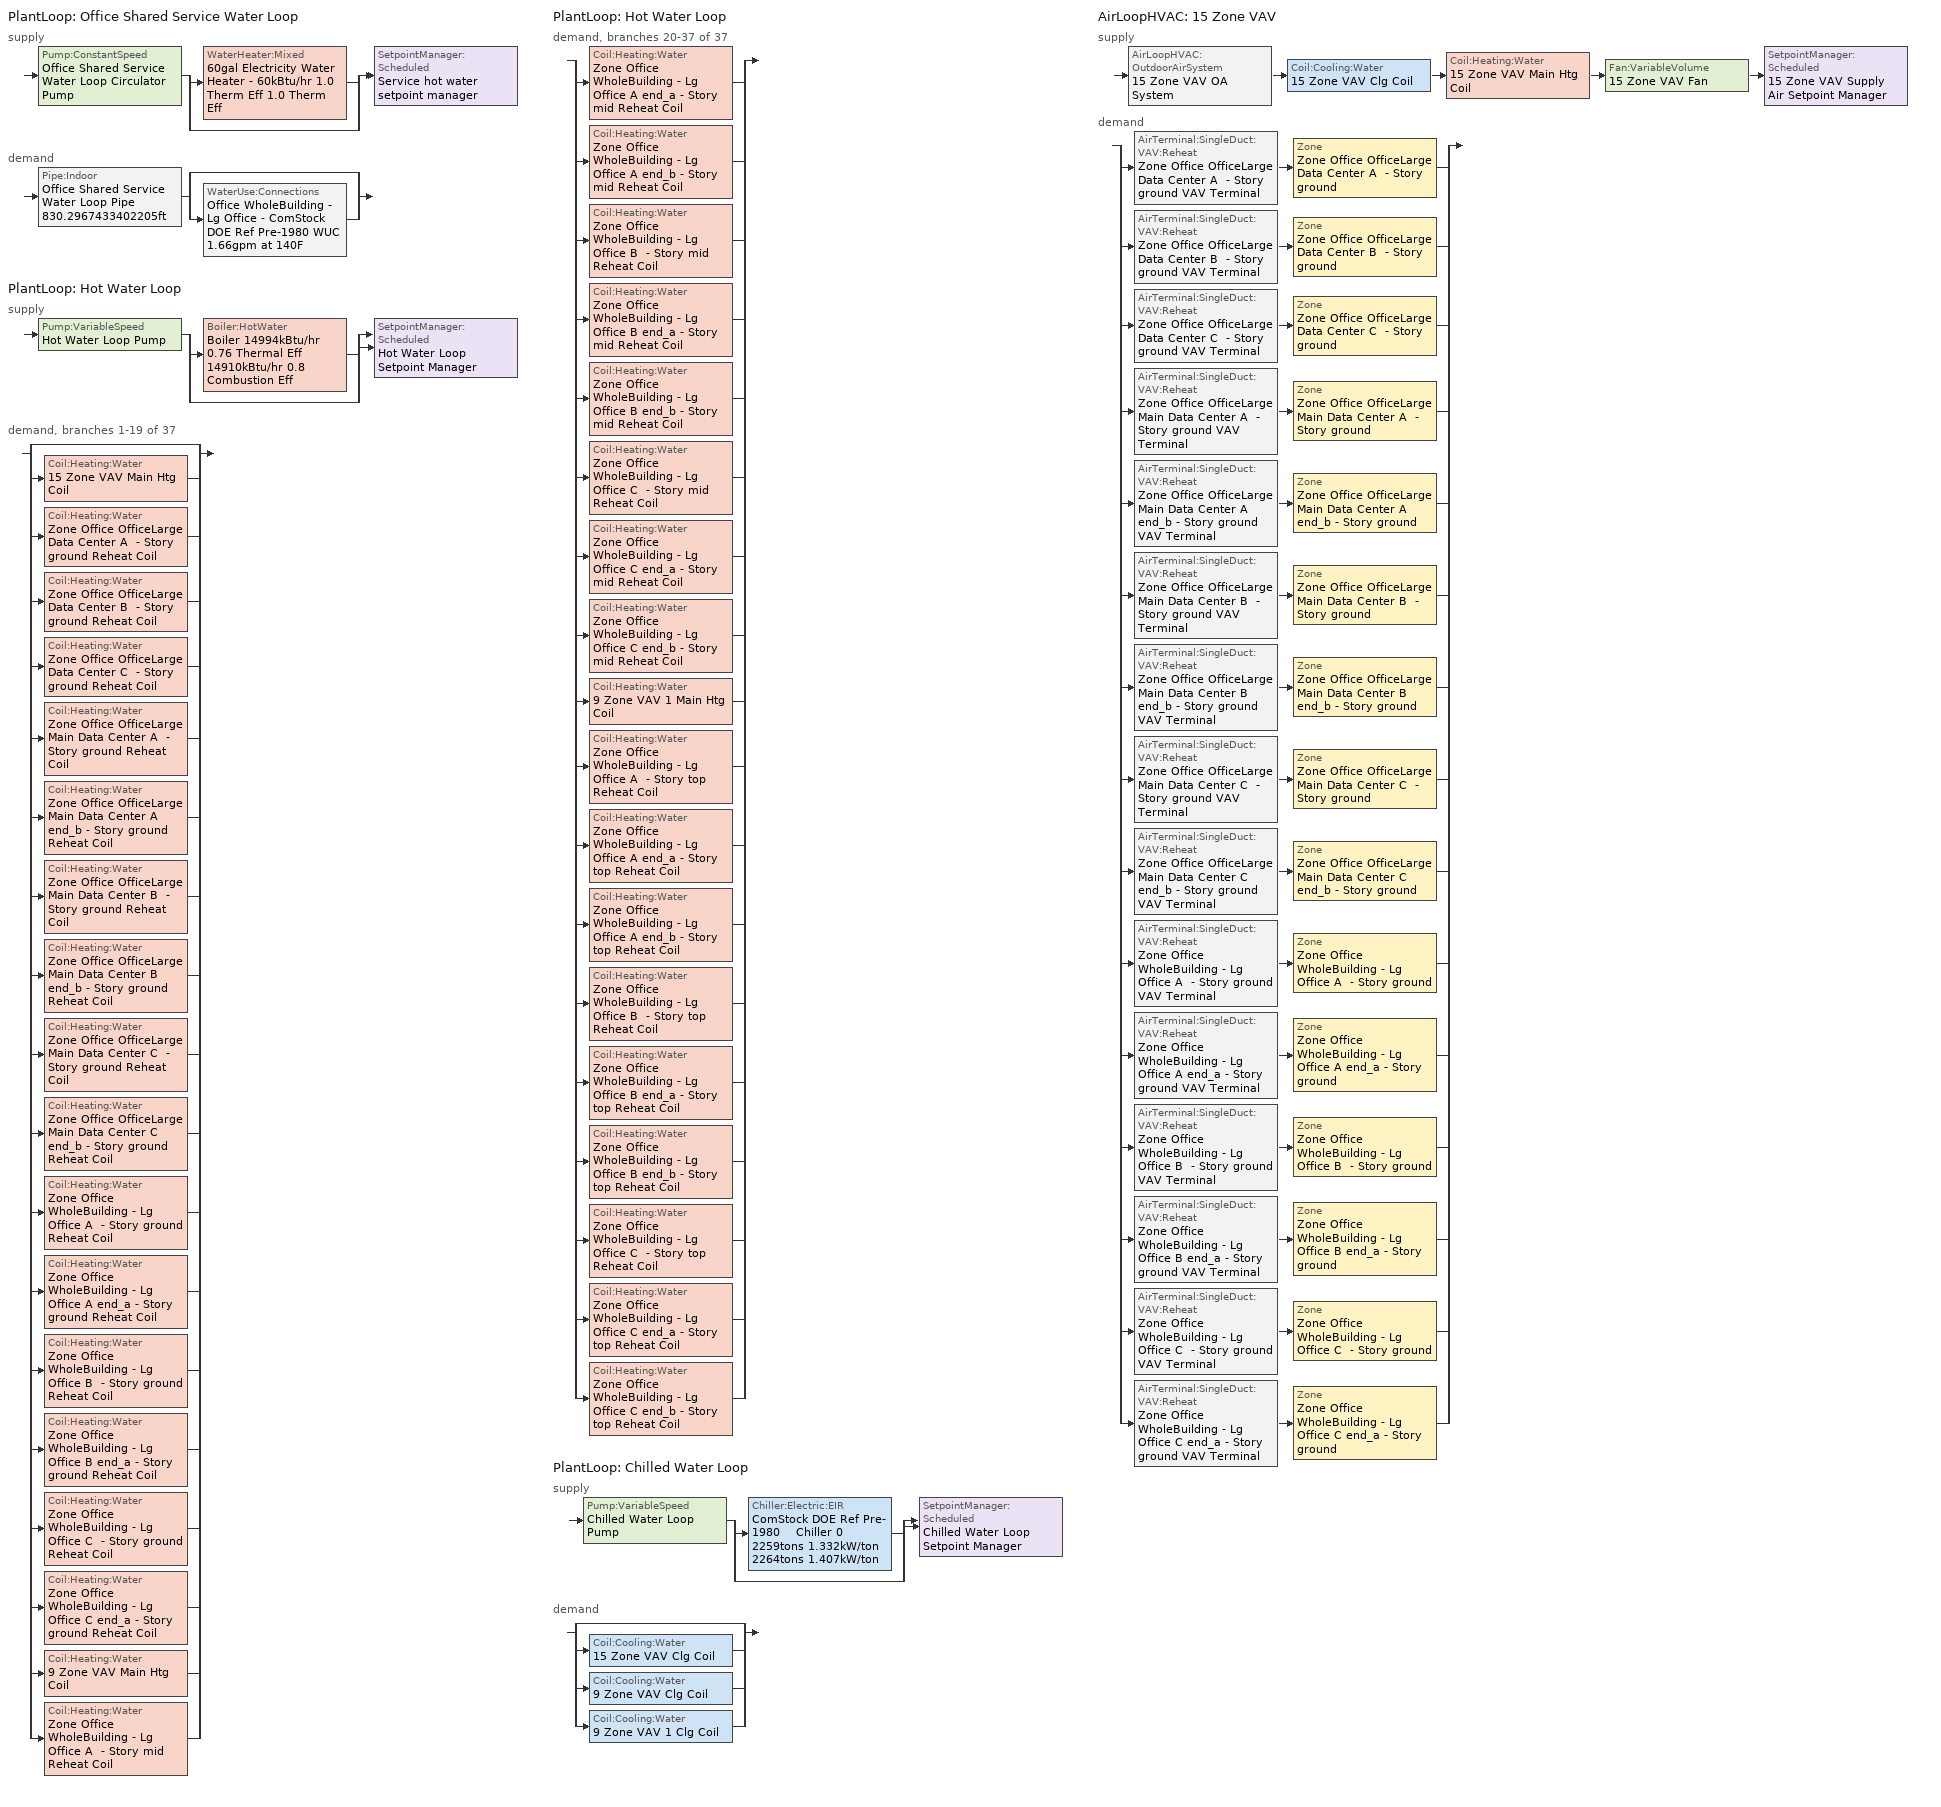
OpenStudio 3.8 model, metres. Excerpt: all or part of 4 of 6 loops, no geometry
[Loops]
PlantLoop 'Office Shared Service Water Loop'
 supply: Pump:ConstantSpeed 'Office Shared Service Water Loop Circulator Pump' > split
  | WaterHeater:Mixed '60gal Electricity Water Heater - 60kBtu/hr 1.0 Therm Eff 1.0 Therm Eff'
  | bypass
  join > SetpointManager:Scheduled 'Service hot water setpoint manager'
 demand: Pipe:Indoor 'Office Shared Service Water Loop Pipe 830.2967433402205ft' > split
  | bypass
  | WaterUse:Connections 'Office WholeBuilding - Lg Office - ComStock DOE Ref Pre-1980 WUC 1.66gpm at 140F'
PlantLoop 'Hot Water Loop'
 supply: Pump:VariableSpeed 'Hot Water Loop Pump' > split
  | Boiler:HotWater 'Boiler 14994kBtu/hr 0.76 Thermal Eff 14910kBtu/hr 0.8 Combustion Eff'
  | bypass
  join > SetpointManager:Scheduled 'Hot Water Loop Setpoint Manager'
 demand, branches 1-19 of 37: split
  | bypass
  | Coil:Heating:Water '15 Zone VAV Main Htg Coil'
  | Coil:Heating:Water 'Zone Office OfficeLarge Data Center A  - Story ground Reheat Coil'
  | Coil:Heating:Water 'Zone Office OfficeLarge Data Center B  - Story ground Reheat Coil'
  | Coil:Heating:Water 'Zone Office OfficeLarge Data Center C  - Story ground Reheat Coil'
  | Coil:Heating:Water 'Zone Office OfficeLarge Main Data Center A  - Story ground Reheat Coil'
  | Coil:Heating:Water 'Zone Office OfficeLarge Main Data Center A end_b - Story ground Reheat Coil'
  | Coil:Heating:Water 'Zone Office OfficeLarge Main Data Center B  - Story ground Reheat Coil'
  | Coil:Heating:Water 'Zone Office OfficeLarge Main Data Center B end_b - Story ground Reheat Coil'
  | Coil:Heating:Water 'Zone Office OfficeLarge Main Data Center C  - Story ground Reheat Coil'
  | Coil:Heating:Water 'Zone Office OfficeLarge Main Data Center C end_b - Story ground Reheat Coil'
  | Coil:Heating:Water 'Zone Office WholeBuilding - Lg Office A  - Story ground Reheat Coil'
  | Coil:Heating:Water 'Zone Office WholeBuilding - Lg Office A end_a - Story ground Reheat Coil'
  | Coil:Heating:Water 'Zone Office WholeBuilding - Lg Office B  - Story ground Reheat Coil'
  | Coil:Heating:Water 'Zone Office WholeBuilding - Lg Office B end_a - Story ground Reheat Coil'
  | Coil:Heating:Water 'Zone Office WholeBuilding - Lg Office C  - Story ground Reheat Coil'
  | Coil:Heating:Water 'Zone Office WholeBuilding - Lg Office C end_a - Story ground Reheat Coil'
  | Coil:Heating:Water '9 Zone VAV Main Htg Coil'
  | Coil:Heating:Water 'Zone Office WholeBuilding - Lg Office A  - Story mid Reheat Coil'
PlantLoop 'Hot Water Loop'
 demand, branches 20-37 of 37: split
  | Coil:Heating:Water 'Zone Office WholeBuilding - Lg Office A end_a - Story mid Reheat Coil'
  | Coil:Heating:Water 'Zone Office WholeBuilding - Lg Office A end_b - Story mid Reheat Coil'
  | Coil:Heating:Water 'Zone Office WholeBuilding - Lg Office B  - Story mid Reheat Coil'
  | Coil:Heating:Water 'Zone Office WholeBuilding - Lg Office B end_a - Story mid Reheat Coil'
  | Coil:Heating:Water 'Zone Office WholeBuilding - Lg Office B end_b - Story mid Reheat Coil'
  | Coil:Heating:Water 'Zone Office WholeBuilding - Lg Office C  - Story mid Reheat Coil'
  | Coil:Heating:Water 'Zone Office WholeBuilding - Lg Office C end_a - Story mid Reheat Coil'
  | Coil:Heating:Water 'Zone Office WholeBuilding - Lg Office C end_b - Story mid Reheat Coil'
  | Coil:Heating:Water '9 Zone VAV 1 Main Htg Coil'
  | Coil:Heating:Water 'Zone Office WholeBuilding - Lg Office A  - Story top Reheat Coil'
  | Coil:Heating:Water 'Zone Office WholeBuilding - Lg Office A end_a - Story top Reheat Coil'
  | Coil:Heating:Water 'Zone Office WholeBuilding - Lg Office A end_b - Story top Reheat Coil'
  | Coil:Heating:Water 'Zone Office WholeBuilding - Lg Office B  - Story top Reheat Coil'
  | Coil:Heating:Water 'Zone Office WholeBuilding - Lg Office B end_a - Story top Reheat Coil'
  | Coil:Heating:Water 'Zone Office WholeBuilding - Lg Office B end_b - Story top Reheat Coil'
  | Coil:Heating:Water 'Zone Office WholeBuilding - Lg Office C  - Story top Reheat Coil'
  | Coil:Heating:Water 'Zone Office WholeBuilding - Lg Office C end_a - Story top Reheat Coil'
  | Coil:Heating:Water 'Zone Office WholeBuilding - Lg Office C end_b - Story top Reheat Coil'
PlantLoop 'Chilled Water Loop'
 supply: Pump:VariableSpeed 'Chilled Water Loop Pump' > split
  | Chiller:Electric:EIR 'ComStock DOE Ref Pre-1980    Chiller 0 2259tons 1.332kW/ton 2264tons 1.407kW/ton'
  | bypass
  join > SetpointManager:Scheduled 'Chilled Water Loop Setpoint Manager'
 demand: split
  | bypass
  | Coil:Cooling:Water '15 Zone VAV Clg Coil'
  | Coil:Cooling:Water '9 Zone VAV Clg Coil'
  | Coil:Cooling:Water '9 Zone VAV 1 Clg Coil'
AirLoopHVAC '15 Zone VAV'
 supply: AirLoopHVAC:OutdoorAirSystem '15 Zone VAV OA System' > Coil:Cooling:Water '15 Zone VAV Clg Coil' > Coil:Heating:Water '15 Zone VAV Main Htg Coil' > Fan:VariableVolume '15 Zone VAV Fan' > SetpointManager:Scheduled '15 Zone VAV Supply Air Setpoint Manager'
 demand: split
  | AirTerminal:SingleDuct:VAV:Reheat 'Zone Office OfficeLarge Data Center A  - Story ground VAV Terminal' > Zone 'Zone Office OfficeLarge Data Center A  - Story ground'
  | AirTerminal:SingleDuct:VAV:Reheat 'Zone Office OfficeLarge Data Center B  - Story ground VAV Terminal' > Zone 'Zone Office OfficeLarge Data Center B  - Story ground'
  | AirTerminal:SingleDuct:VAV:Reheat 'Zone Office OfficeLarge Data Center C  - Story ground VAV Terminal' > Zone 'Zone Office OfficeLarge Data Center C  - Story ground'
  | AirTerminal:SingleDuct:VAV:Reheat 'Zone Office OfficeLarge Main Data Center A  - Story ground VAV Terminal' > Zone 'Zone Office OfficeLarge Main Data Center A  - Story ground'
  | AirTerminal:SingleDuct:VAV:Reheat 'Zone Office OfficeLarge Main Data Center A end_b - Story ground VAV Terminal' > Zone 'Zone Office OfficeLarge Main Data Center A end_b - Story ground'
  | AirTerminal:SingleDuct:VAV:Reheat 'Zone Office OfficeLarge Main Data Center B  - Story ground VAV Terminal' > Zone 'Zone Office OfficeLarge Main Data Center B  - Story ground'
  | AirTerminal:SingleDuct:VAV:Reheat 'Zone Office OfficeLarge Main Data Center B end_b - Story ground VAV Terminal' > Zone 'Zone Office OfficeLarge Main Data Center B end_b - Story ground'
  | AirTerminal:SingleDuct:VAV:Reheat 'Zone Office OfficeLarge Main Data Center C  - Story ground VAV Terminal' > Zone 'Zone Office OfficeLarge Main Data Center C  - Story ground'
  | AirTerminal:SingleDuct:VAV:Reheat 'Zone Office OfficeLarge Main Data Center C end_b - Story ground VAV Terminal' > Zone 'Zone Office OfficeLarge Main Data Center C end_b - Story ground'
  | AirTerminal:SingleDuct:VAV:Reheat 'Zone Office WholeBuilding - Lg Office A  - Story ground VAV Terminal' > Zone 'Zone Office WholeBuilding - Lg Office A  - Story ground'
  | AirTerminal:SingleDuct:VAV:Reheat 'Zone Office WholeBuilding - Lg Office A end_a - Story ground VAV Terminal' > Zone 'Zone Office WholeBuilding - Lg Office A end_a - Story ground'
  | AirTerminal:SingleDuct:VAV:Reheat 'Zone Office WholeBuilding - Lg Office B  - Story ground VAV Terminal' > Zone 'Zone Office WholeBuilding - Lg Office B  - Story ground'
  | AirTerminal:SingleDuct:VAV:Reheat 'Zone Office WholeBuilding - Lg Office B end_a - Story ground VAV Terminal' > Zone 'Zone Office WholeBuilding - Lg Office B end_a - Story ground'
  | AirTerminal:SingleDuct:VAV:Reheat 'Zone Office WholeBuilding - Lg Office C  - Story ground VAV Terminal' > Zone 'Zone Office WholeBuilding - Lg Office C  - Story ground'
  | AirTerminal:SingleDuct:VAV:Reheat 'Zone Office WholeBuilding - Lg Office C end_a - Story ground VAV Terminal' > Zone 'Zone Office WholeBuilding - Lg Office C end_a - Story ground'
[Construction]
Copper pipe 0.75in type L with 0.5in fiberglass batt: Fiberglass batt 0.5in, Copper pipe 0.75in type L
[Material] Roughness=Smooth; Thermal Absorptance=0.9; Solar Absorptance=0.7; Visible Absorptance=0.7
Name | Thickness {m} | Conductivity {W/m-K} | Density {kg/m3} | Specific Heat {J/kg-K}
Copper pipe 0.75in type L | 0.001143 | 386 | 8906.27 | 385.1856
Fiberglass batt 0.5in | 0.0127 | 0.0663448 | 11.2129 | 837.36
[Sizing:Zone] Zone Cooling Design Supply Air Temperature Input Method=SupplyAirTemperature; Zone Cooling Design Supply Air Temperature {C}=12.7778; Zone Cooling Design Supply Air Temperature Difference {deltaC}=11.11; Zone Heating Design Supply Air Temperature Input Method=SupplyAirTemperature; Zone Heating Design Supply Air Temperature {C}=40; Zone Heating Design Supply Air Temperature Difference {deltaC}=11.11; Zone Cooling Design Supply Air Humidity Ratio {kg-H2O/kg-air}=0.0085; Zone Heating Design Supply Air Humidity Ratio {kg-H2O/kg-air}=0.008; Cooling Design Air Flow Method=DesignDayWithLimit; Heating Design Air Flow Method=DesignDay; Account for Dedicated Outdoor Air System=No; Dedicated Outdoor Air System Control Strategy=NeutralSupplyAir; Dedicated Outdoor Air Low Setpoint Temperature for Design {C}=autosize; Dedicated Outdoor Air High Setpoint Temperature for Design {C}=autosize; Zone Load Sizing Method=Sensible Load Only No Latent Load; Zone Latent Cooling Design Supply Air Humidity Ratio Input Method=HumidityRatioDifference; Zone Cooling Design Supply Air Humidity Ratio Difference {kgWater/kgDryAir}=0.005; Zone Latent Heating Design Supply Air Humidity Ratio Input Method=HumidityRatioDifference; Zone Humidification Design Supply Air Humidity Ratio Difference {kgWater/kgDryAir}=0.005
Zone Office WholeBuilding - Lg Office A end_a - Story ground; Zone Office WholeBuilding - Lg Office B end_a - Story ground; Zone Office WholeBuilding - Lg Office C end_a - Story ground; Zone Office WholeBuilding - Lg Office A  - Story ground; Zone Office WholeBuilding - Lg Office B  - Story ground; Zone Office WholeBuilding - Lg Office C  - Story ground; Zone Office OfficeLarge Data Center A  - Story ground; Zone Office OfficeLarge Data Center B  - Story ground; Zone Office OfficeLarge Data Center C  - Story ground; Zone Office OfficeLarge Main Data Center A  - Story ground; Zone Office OfficeLarge Main Data Center B  - Story ground; Zone Office OfficeLarge Main Data Center C  - Story ground; Zone Office OfficeLarge Main Data Center A end_b - Story ground; Zone Office OfficeLarge Main Data Center B end_b - Story ground; Zone Office OfficeLarge Main Data Center C end_b - Story ground
[Zone equipment]
Zone Office WholeBuilding - Lg Office A end_a - Story ground: Zone Office WholeBuilding - Lg Office A end_a - Story ground VAV Terminal
Zone Office WholeBuilding - Lg Office B end_a - Story ground: Zone Office WholeBuilding - Lg Office B end_a - Story ground VAV Terminal
Zone Office WholeBuilding - Lg Office C end_a - Story ground: Zone Office WholeBuilding - Lg Office C end_a - Story ground VAV Terminal
Zone Office WholeBuilding - Lg Office A  - Story ground: Zone Office WholeBuilding - Lg Office A  - Story ground VAV Terminal
Zone Office WholeBuilding - Lg Office B  - Story ground: Zone Office WholeBuilding - Lg Office B  - Story ground VAV Terminal
Zone Office WholeBuilding - Lg Office C  - Story ground: Zone Office WholeBuilding - Lg Office C  - Story ground VAV Terminal
Zone Office OfficeLarge Data Center A  - Story ground: Zone Office OfficeLarge Data Center A  - Story ground VAV Terminal
Zone Office OfficeLarge Data Center B  - Story ground: Zone Office OfficeLarge Data Center B  - Story ground VAV Terminal
Zone Office OfficeLarge Data Center C  - Story ground: Zone Office OfficeLarge Data Center C  - Story ground VAV Terminal
Zone Office OfficeLarge Main Data Center A  - Story ground: Zone Office OfficeLarge Main Data Center A  - Story ground VAV Terminal
Zone Office OfficeLarge Main Data Center B  - Story ground: Zone Office OfficeLarge Main Data Center B  - Story ground VAV Terminal
Zone Office OfficeLarge Main Data Center C  - Story ground: Zone Office OfficeLarge Main Data Center C  - Story ground VAV Terminal
Zone Office OfficeLarge Main Data Center A end_b - Story ground: Zone Office OfficeLarge Main Data Center A end_b - Story ground VAV Terminal
Zone Office OfficeLarge Main Data Center B end_b - Story ground: Zone Office OfficeLarge Main Data Center B end_b - Story ground VAV Terminal
Zone Office OfficeLarge Main Data Center C end_b - Story ground: Zone Office OfficeLarge Main Data Center C end_b - Story ground VAV Terminal
[WaterUse:Connections]
Office WholeBuilding - Lg Office - ComStock DOE Ref Pre-1980 WUC 1.66gpm at 140F: Drain Water Heat Exchanger Type=None; Drain Water Heat Exchanger Destination=Plant; Water Use Equipment Name 1=Office WholeBuilding - Lg Office - ComStock DOE Ref Pre-1980 Service Water Use 1.66gpm at 140F
[WaterUse:Equipment:Definition]
Office WholeBuilding - Lg Office - ComStock DOE Ref Pre-1980 Service Water Use Def 1.66gpm: Peak Flow Rate {m3/s}=0.000104975; Target Temperature Schedule=Mixed Water At Faucet Temp - 140F; Sensible Fraction Schedule=Fraction Sensible - 0.2; Latent Fraction Schedule=Fraction Latent - 0.05
[WaterUse:Equipment]
Office WholeBuilding - Lg Office - ComStock DOE Ref Pre-1980 Service Water Use 1.66gpm at 140F: Water Use Equipment Definition=Office WholeBuilding - Lg Office - ComStock DOE Ref Pre-1980 Service Water Use Def 1.66gpm; Flow Rate Fraction Schedule=OfficeLarge BLDG_SWH_SCH
[PlantLoop] Glycol Concentration=0; Load Distribution Scheme=Optimal
Name | Maximum Loop Temperature {C} | Minimum Loop Temperature {C} | Maximum Loop Flow Rate {m3/s} | Plant Loop Volume {m3} | Fluid Type
Office Shared Service Water Loop | 60 | 10 | 0.000104975 | 0.012597
Hot Water Loop |  | 10 | 0.0757048 | 9.08457 | Water
Chilled Water Loop | 40 | 1 | 0.279139 | 33.4967
[Sizing:Plant] Sizing Option=NonCoincident; Zone Timesteps in Averaging Window=1; Coincident Sizing Factor Mode=None
Name | Loop Type | Design Loop Exit Temperature {C} | Loop Design Temperature Difference {deltaC}
Office Shared Service Water Loop | Heating | 60 | 5
Hot Water Loop | Heating | 82.2222 | 11.1111
Chilled Water Loop | Cooling | 6.66667 | 5.61111
[SetpointManager:Scheduled] Control Variable=Temperature
Name | Schedule | Setpoint Node or NodeList
Service hot water setpoint manager | Service Water Loop Temp - 140F | Office Shared Service Water Loop Supply Outlet Node
Hot Water Loop Setpoint Manager | Hot Water Loop Temp - 180F | Hot Water Loop Supply Outlet Node
Chilled Water Loop Setpoint Manager | Chilled Water Loop Temp - 44F | Chilled Water Loop Supply Outlet Node
15 Zone VAV Supply Air Setpoint Manager | Supply Air Temp - 55.0F | 15 Zone VAV Supply Outlet Node
[Pump:ConstantSpeed]
Office Shared Service Water Loop Circulator Pump: Rated Flow Rate {m3/s}=0.000104975; Rated Pump Head {Pa}=29890.7; Rated Power Consumption {W}=4.87609; Motor Efficiency=0.825; Fraction of Motor Inefficiencies to Fluid Stream=0; Pump Control Type=Intermittent; Design Power Sizing Method=PowerPerFlowPerPressure; Design Electric Power per Unit Flow Rate {W/(m3/s)}=348701.1; Design Shaft Power per Unit Flow Rate per Unit Head {W-s/m3-Pa}=1.28205
[WaterHeater:Mixed]
60gal Electricity Water Heater - 60kBtu/hr 1.0 Therm Eff 1.0 Therm Eff: Tank Volume {m3}=0.226179; Setpoint Temperature Schedule=Service Water Loop Temp - 140F; Deadband Temperature Difference {deltaC}=2; Maximum Temperature Limit {C}=60; Heater Control Type=Cycle; Heater Maximum Capacity {W}=17511; Heater Fuel Type=Electricity; Heater Thermal Efficiency=1; Off Cycle Parasitic Fuel Consumption Rate {W}=0; Off Cycle Parasitic Fuel Type=Electricity; Off Cycle Parasitic Heat Fraction to Tank=0; On Cycle Parasitic Fuel Consumption Rate {W}=0; On Cycle Parasitic Fuel Type=Electricity; On Cycle Parasitic Heat Fraction to Tank=0; Ambient Temperature Indicator=Schedule; Ambient Temperature Schedule=Water Heater Ambient Temp Schedule 71.6F; Off Cycle Loss Coefficient to Ambient Temperature {W/K}=2.18957; On Cycle Loss Coefficient to Ambient Temperature {W/K}=2.18957; Use Side Effectiveness=1; Source Side Effectiveness=1; Use Side Design Flow Rate {m3/s}=autosize; Source Side Design Flow Rate {m3/s}=autosize; Indirect Water Heating Recovery Time {hr}=1.5; Source Side Flow Control Mode=IndirectHeatPrimarySetpoint
[WaterHeater:Sizing]
60gal Electricity Water Heater - 60kBtu/hr 1.0 Therm Eff 1.0 Therm Eff: Design Mode=PeakDraw; Time Storage Can Meet Peak Draw {hr}=0.538503; Time for Tank Recovery {hr}=0; Nominal Tank Volume for Autosizing Plant Connections {m3}=1
[Pipe:Indoor]
Office Shared Service Water Loop Pipe 830.2967433402205ft: Construction=Copper pipe 0.75in type L with 0.5in fiberglass batt; Environment Type=Schedule; Ambient Temperature Schedule=Office Shared Service Water Loop Piping Air Temp - 70F; Ambient Air Velocity Schedule=Office Shared Service Water Loop Piping Air Velocity - 0.67mph; Pipe Inside Diameter {m}=0.019939; Pipe Length {m}=253.074
[Pump:VariableSpeed] Rated Pump Head {Pa}=179344; Coefficient 1 of the Part Load Performance Curve=0; Coefficient 2 of the Part Load Performance Curve=0.5726; Coefficient 3 of the Part Load Performance Curve=-0.301; Coefficient 4 of the Part Load Performance Curve=0.7347; Pump Control Type=Intermittent; Skin Loss Radiative Fraction=0.5; Design Power Sizing Method=PowerPerFlowPerPressure; Design Electric Power per Unit Flow Rate {W/(m3/s)}=348701.1; Design Shaft Power per Unit Flow Rate per Unit Head {W-s/m3-Pa}=1.28205; Design Minimum Flow Rate Fraction=0
Name | Rated Flow Rate {m3/s} | Rated Power Consumption {W} | Motor Efficiency | Fraction of Motor Inefficiencies to Fluid Stream
Hot Water Loop Pump | 0.0757048 | 18838.4 | 0.924
Chilled Water Loop Pump | 0.279139 | 67917.5 | 0.945 | 0
[Boiler:HotWater]
Boiler 14994kBtu/hr 0.76 Thermal Eff 14910kBtu/hr 0.8 Combustion Eff: Fuel Type=NaturalGas; Nominal Capacity {W}=3.46113e+06; Nominal Thermal Efficiency=0.793; Efficiency Curve Temperature Evaluation Variable=LeavingBoiler; Normalized Boiler Efficiency Curve=Boiler Constant Efficiency Curve; Design Water Flow Rate {m3/s}=0.0757048; Minimum Part Load Ratio=0; Maximum Part Load Ratio=1.2; Optimum Part Load Ratio=1; Water Outlet Upper Temperature Limit {C}=95; Boiler Flow Mode=LeavingSetpointModulated; On Cycle Parasitic Electric Load {W}=0; Off Cycle Parasitic Fuel Load {W}=0; Sizing Factor=1
[Chiller:Electric:EIR]
ComStock DOE Ref Pre-1980    Chiller 0 2259tons 1.332kW/ton 2264tons 1.407kW/ton: Reference Capacity {W}=6.57447e+06; Reference COP {W/W}=2.49964; Reference Leaving Chilled Water Temperature {C}=6.66667; Reference Entering Condenser Fluid Temperature {C}=35; Reference Chilled Water Flow Rate {m3/s}=0.279139; Cooling Capacity Function of Temperature Curve=AirCooled_Chiller_2010_PathA_CAPFT; Electric Input to Cooling Output Ratio Function of Temperature Curve=AirCooled_Chiller_2010_PathA_EIRFT; Electric Input to Cooling Output Ratio Function of Part Load Ratio Curve=AirCooled_Chiller_AllCapacities_2004_2010_EIRFPLR; Minimum Part Load Ratio=0.15; Maximum Part Load Ratio=1; Optimum Part Load Ratio=1; Minimum Unloading Ratio=0.25; Condenser Type=AirCooled; Leaving Chilled Water Lower Temperature Limit {C}=2.22222; Chiller Flow Mode=ConstantFlow; Design Heat Recovery Water Flow Rate {m3/s}=Autosize; Sizing Factor=1; Basin Heater Capacity {W/K}=0; Basin Heater Setpoint Temperature {C}=10; Condenser Heat Recovery Relative Capacity Fraction=1
[AirLoopHVAC]
15 Zone VAV: Availability Schedule=Always On Discrete; Design Supply Air Flow Rate {m3/s}=93.0516; Design Return Air Flow Fraction of Supply Air Flow=1
[Sizing:System]
15 Zone VAV: Type of Load to Size On=Sensible; Design Outdoor Air Flow Rate {m3/s}=93.0516; Central Heating Maximum System Air Flow Ratio=0.3; Preheat Design Temperature {C}=7.22222; Preheat Design Humidity Ratio {kg-H2O/kg-Air}=0.008; Precool Design Temperature {C}=12.7778; Precool Design Humidity Ratio {kg-H2O/kg-Air}=0.008; Central Cooling Design Supply Air Temperature {C}=12.7778; Central Heating Design Supply Air Temperature {C}=12.7778; Sizing Option=Coincident; 100% Outdoor Air in Cooling=No; 100% Outdoor Air in Heating=No; Central Cooling Design Supply Air Humidity Ratio {kg-H2O/kg-Air}=0.0085; Central Heating Design Supply Air Humidity Ratio {kg-H2O/kg-Air}=0.008; Cooling Design Air Flow Method=DesignDay; Heating Design Air Flow Method=DesignDay; System Outdoor Air Method=ZoneSum; Zone Maximum Outdoor Air Fraction=1; Cooling Supply Air Flow Rate Per Floor Area {m3/s-m2}=0.00996765; Cooling Fraction of Autosized Cooling Supply Air Flow Rate=1; Cooling Supply Air Flow Rate Per Unit Cooling Capacity {m3/s-W}=3.94755e-05; Heating Supply Air Flow Rate Per Floor Area {m3/s-m2}=0.00996765; Heating Fraction of Autosized Heating Supply Air Flow Rate=1; Heating Fraction of Autosized Cooling Supply Air Flow Rate=1; Heating Supply Air Flow Rate Per Unit Heating Capacity {m3/s-W}=3.15882e-05; Cooling Design Capacity Method=CoolingDesignCapacity; Cooling Design Capacity {W}=1.41055e+06; Cooling Design Capacity Per Floor Area {W/m2}=234.7; Fraction of Autosized Cooling Design Capacity=1; Heating Design Capacity Method=HeatingDesignCapacity; Heating Design Capacity {W}=166805; Heating Design Capacity Per Floor Area {W/m2}=157; Fraction of Autosized Heating Design Capacity=1; Central Cooling Capacity Control Method=OnOff; Occupant Diversity=1
[Fan:VariableVolume]
15 Zone VAV Fan: Availability Schedule=Always On Discrete; Fan Total Efficiency=0.6175; Pressure Rise {Pa}=1389.92; Maximum Flow Rate {m3/s}=93.0516; Fan Power Minimum Flow Rate Input Method=Fraction; Fan Power Minimum Flow Fraction=0.25; Fan Power Minimum Air Flow Rate {m3/s}=0; Motor Efficiency=0.95; Motor In Airstream Fraction=1; Fan Power Coefficient 1=0.189848; Fan Power Coefficient 2=0.31447; Fan Power Coefficient 3=0.495682; Fan Power Coefficient 4=0; Fan Power Coefficient 5=0
[Coil:Heating:Water] Availability Schedule=Always On Discrete; Rated Inlet Water Temperature {C}=82.2222; Rated Outlet Water Temperature {C}=71.1111
Name | U-Factor Times Area Value {W/K} | Maximum Water Flow Rate {m3/s} | Rated Capacity {W} | Rated Inlet Air Temperature {C} | Rated Outlet Air Temperature {C}
15 Zone VAV Main Htg Coil | 3219.13 | 0.00460463 | 210518 | 7.22222 | 12.7778
Zone Office OfficeLarge Data Center A  - Story ground Reheat Coil | 35.0695 | 4.59348e-05 | 2100.08 | 12.7778 | 40
Zone Office OfficeLarge Data Center B  - Story ground Reheat Coil | 275.311 | 0.000360608 | 16486.6 | 12.7778 | 40
Zone Office OfficeLarge Data Center C  - Story ground Reheat Coil | 39.1972 | 5.13413e-05 | 2347.26 | 12.7778 | 40
Zone Office OfficeLarge Main Data Center A  - Story ground Reheat Coil | 84.8794 | 0.000111177 | 5082.88 | 12.7778 | 40
Zone Office OfficeLarge Main Data Center A end_b - Story ground Reheat Coil | 31.3735 | 4.10937e-05 | 1878.76 | 12.7778 | 40
Zone Office OfficeLarge Main Data Center B  - Story ground Reheat Coil | 843.458 | 0.00110478 | 50509.2 | 12.7778 | 40
Zone Office OfficeLarge Main Data Center B end_b - Story ground Reheat Coil | 340.815 | 0.000446407 | 20409.2 | 12.7778 | 40
Zone Office OfficeLarge Main Data Center C  - Story ground Reheat Coil | 90.4489 | 0.000118472 | 5416.4 | 12.7778 | 40
Zone Office OfficeLarge Main Data Center C end_b - Story ground Reheat Coil | 30.724 | 4.0243e-05 | 1839.86 | 12.7778 | 40
Zone Office WholeBuilding - Lg Office A  - Story ground Reheat Coil | 1713.35 | 0.0018859 | 86221.1 | 12.7778 | 40
Zone Office WholeBuilding - Lg Office A end_a - Story ground Reheat Coil | 102.977 | 0.000108473 | 4959.25 | 12.7778 | 40
Zone Office WholeBuilding - Lg Office B  - Story ground Reheat Coil | 494.233 | 0.000649149 | 29678.3 | 12.7778 | 40
Zone Office WholeBuilding - Lg Office B end_a - Story ground Reheat Coil | 617.335 | 0.000652496 | 29831.4 | 12.7778 | 40
Zone Office WholeBuilding - Lg Office C  - Story ground Reheat Coil | 1766.99 | 0.00200699 | 91757.2 | 12.7778 | 40
Zone Office WholeBuilding - Lg Office C end_a - Story ground Reheat Coil | 103.406 | 0.000109971 | 5027.75 | 12.7778 | 40
9 Zone VAV Main Htg Coil | 7878.75 | 0.011301 | 516670 | 7.22222 | 12.7778
Zone Office WholeBuilding - Lg Office A  - Story mid Reheat Coil | 9137.35 | 0.0102754 | 469780 | 12.7778 | 40
Zone Office WholeBuilding - Lg Office A end_a - Story mid Reheat Coil | 440.956 | 0.000464489 | 21235.9 | 12.7778 | 40
Zone Office WholeBuilding - Lg Office A end_b - Story mid Reheat Coil | 444.782 | 0.000500327 | 22874.3 | 12.7778 | 40
Zone Office WholeBuilding - Lg Office B  - Story mid Reheat Coil | 3843.96 | 0.00485548 | 221987 | 12.7778 | 40
Zone Office WholeBuilding - Lg Office B end_a - Story mid Reheat Coil | 2727.21 | 0.00298219 | 136342 | 12.7778 | 40
Zone Office WholeBuilding - Lg Office B end_b - Story mid Reheat Coil | 2876.32 | 0.00334439 | 152901 | 12.7778 | 40
Zone Office WholeBuilding - Lg Office C  - Story mid Reheat Coil | 9348.26 | 0.0107657 | 492196 | 12.7778 | 40
Zone Office WholeBuilding - Lg Office C end_a - Story mid Reheat Coil | 439.57 | 0.000481897 | 22031.8 | 12.7778 | 40
Zone Office WholeBuilding - Lg Office C end_b - Story mid Reheat Coil | 440.726 | 0.00048699 | 22264.6 | 12.7778 | 40
9 Zone VAV 1 Main Htg Coil | 1511.28 | 0.00214249 | 97952.1 | 7.22222 | 12.7778
Zone Office WholeBuilding - Lg Office A  - Story top Reheat Coil | 2802.99 | 0.00311872 | 142584 | 12.7778 | 40
Zone Office WholeBuilding - Lg Office A end_a - Story top Reheat Coil | 123.537 | 0.000130131 | 5949.42 | 12.7778 | 40
Zone Office WholeBuilding - Lg Office A end_b - Story top Reheat Coil | 124.763 | 0.000139886 | 6395.44 | 12.7778 | 40
Zone Office WholeBuilding - Lg Office B  - Story top Reheat Coil | 6498.76 | 0.00696299 | 318340 | 12.7778 | 40
Zone Office WholeBuilding - Lg Office B end_a - Story top Reheat Coil | 834.699 | 0.000899575 | 41127.5 | 12.7778 | 40
Zone Office WholeBuilding - Lg Office B end_b - Story top Reheat Coil | 874.297 | 0.00100878 | 46120.1 | 12.7778 | 40
Zone Office WholeBuilding - Lg Office C  - Story top Reheat Coil | 2834.65 | 0.00323673 | 147979 | 12.7778 | 40
Zone Office WholeBuilding - Lg Office C end_a - Story top Reheat Coil | 122.696 | 0.000134223 | 6136.5 | 12.7778 | 40
Zone Office WholeBuilding - Lg Office C end_b - Story top Reheat Coil | 123.318 | 0.000135609 | 6199.87 | 12.7778 | 40
[Controller:WaterCoil] Minimum Actuated Flow {m3/s}=0
Name | Water Coil | Action | Controller Convergence Tolerance {deltaC} | Maximum Actuated Flow {m3/s}
15 Zone VAV Main Htg Coil Controller | 15 Zone VAV Main Htg Coil | Normal | 0.0001 | 0.00460463
15 Zone VAV Clg Coil Controller | 15 Zone VAV Clg Coil | Reverse | 6.46321e-06 | 0.073677
Zone Office OfficeLarge Data Center A  - Story ground Reheat Coil Controller | Zone Office OfficeLarge Data Center A  - Story ground Reheat Coil | Normal | 0.0001
Zone Office OfficeLarge Data Center B  - Story ground Reheat Coil Controller | Zone Office OfficeLarge Data Center B  - Story ground Reheat Coil | Normal | 0.0001
Zone Office OfficeLarge Data Center C  - Story ground Reheat Coil Controller | Zone Office OfficeLarge Data Center C  - Story ground Reheat Coil | Normal | 0.0001
Zone Office OfficeLarge Main Data Center A  - Story ground Reheat Coil Controller | Zone Office OfficeLarge Main Data Center A  - Story ground Reheat Coil | Normal | 0.0001
Zone Office OfficeLarge Main Data Center A end_b - Story ground Reheat Coil Controller | Zone Office OfficeLarge Main Data Center A end_b - Story ground Reheat Coil | Normal | 0.0001
Zone Office OfficeLarge Main Data Center B  - Story ground Reheat Coil Controller | Zone Office OfficeLarge Main Data Center B  - Story ground Reheat Coil | Normal | 0.0001
Zone Office OfficeLarge Main Data Center B end_b - Story ground Reheat Coil Controller | Zone Office OfficeLarge Main Data Center B end_b - Story ground Reheat Coil | Normal | 0.0001
Zone Office OfficeLarge Main Data Center C  - Story ground Reheat Coil Controller | Zone Office OfficeLarge Main Data Center C  - Story ground Reheat Coil | Normal | 0.0001
Zone Office OfficeLarge Main Data Center C end_b - Story ground Reheat Coil Controller | Zone Office OfficeLarge Main Data Center C end_b - Story ground Reheat Coil | Normal | 0.0001
Zone Office WholeBuilding - Lg Office A  - Story ground Reheat Coil Controller | Zone Office WholeBuilding - Lg Office A  - Story ground Reheat Coil | Normal | 0.0001
Zone Office WholeBuilding - Lg Office A end_a - Story ground Reheat Coil Controller | Zone Office WholeBuilding - Lg Office A end_a - Story ground Reheat Coil | Normal | 0.0001
Zone Office WholeBuilding - Lg Office B  - Story ground Reheat Coil Controller | Zone Office WholeBuilding - Lg Office B  - Story ground Reheat Coil | Normal | 0.0001
Zone Office WholeBuilding - Lg Office B end_a - Story ground Reheat Coil Controller | Zone Office WholeBuilding - Lg Office B end_a - Story ground Reheat Coil | Normal | 0.0001
Zone Office WholeBuilding - Lg Office C  - Story ground Reheat Coil Controller | Zone Office WholeBuilding - Lg Office C  - Story ground Reheat Coil | Normal | 0.0001
Zone Office WholeBuilding - Lg Office C end_a - Story ground Reheat Coil Controller | Zone Office WholeBuilding - Lg Office C end_a - Story ground Reheat Coil | Normal | 0.0001
9 Zone VAV Main Htg Coil Controller | 9 Zone VAV Main Htg Coil | Normal | 0.0001 | 0.011301
9 Zone VAV Clg Coil Controller | 9 Zone VAV Clg Coil | Reverse | 3.06719e-06 | 0.155253
Zone Office WholeBuilding - Lg Office A  - Story mid Reheat Coil Controller | Zone Office WholeBuilding - Lg Office A  - Story mid Reheat Coil | Normal | 0.0001
Zone Office WholeBuilding - Lg Office A end_a - Story mid Reheat Coil Controller | Zone Office WholeBuilding - Lg Office A end_a - Story mid Reheat Coil | Normal | 0.0001
Zone Office WholeBuilding - Lg Office A end_b - Story mid Reheat Coil Controller | Zone Office WholeBuilding - Lg Office A end_b - Story mid Reheat Coil | Normal | 0.0001
Zone Office WholeBuilding - Lg Office B  - Story mid Reheat Coil Controller | Zone Office WholeBuilding - Lg Office B  - Story mid Reheat Coil | Normal | 0.0001
Zone Office WholeBuilding - Lg Office B end_a - Story mid Reheat Coil Controller | Zone Office WholeBuilding - Lg Office B end_a - Story mid Reheat Coil | Normal | 0.0001
Zone Office WholeBuilding - Lg Office B end_b - Story mid Reheat Coil Controller | Zone Office WholeBuilding - Lg Office B end_b - Story mid Reheat Coil | Normal | 0.0001
Zone Office WholeBuilding - Lg Office C  - Story mid Reheat Coil Controller | Zone Office WholeBuilding - Lg Office C  - Story mid Reheat Coil | Normal | 0.0001
Zone Office WholeBuilding - Lg Office C end_a - Story mid Reheat Coil Controller | Zone Office WholeBuilding - Lg Office C end_a - Story mid Reheat Coil | Normal | 0.0001
Zone Office WholeBuilding - Lg Office C end_b - Story mid Reheat Coil Controller | Zone Office WholeBuilding - Lg Office C end_b - Story mid Reheat Coil | Normal | 0.0001
9 Zone VAV 1 Main Htg Coil Controller | 9 Zone VAV 1 Main Htg Coil | Normal | 0.0001 | 0.00214249
9 Zone VAV 1 Clg Coil Controller | 9 Zone VAV 1 Clg Coil | Reverse | 9.4841e-06 | 0.0502094
Zone Office WholeBuilding - Lg Office A  - Story top Reheat Coil Controller | Zone Office WholeBuilding - Lg Office A  - Story top Reheat Coil | Normal | 0.0001
Zone Office WholeBuilding - Lg Office A end_a - Story top Reheat Coil Controller | Zone Office WholeBuilding - Lg Office A end_a - Story top Reheat Coil | Normal | 0.0001
Zone Office WholeBuilding - Lg Office A end_b - Story top Reheat Coil Controller | Zone Office WholeBuilding - Lg Office A end_b - Story top Reheat Coil | Normal | 0.0001
Zone Office WholeBuilding - Lg Office B  - Story top Reheat Coil Controller | Zone Office WholeBuilding - Lg Office B  - Story top Reheat Coil | Normal | 0.0001
Zone Office WholeBuilding - Lg Office B end_a - Story top Reheat Coil Controller | Zone Office WholeBuilding - Lg Office B end_a - Story top Reheat Coil | Normal | 0.0001
Zone Office WholeBuilding - Lg Office B end_b - Story top Reheat Coil Controller | Zone Office WholeBuilding - Lg Office B end_b - Story top Reheat Coil | Normal | 0.0001
Zone Office WholeBuilding - Lg Office C  - Story top Reheat Coil Controller | Zone Office WholeBuilding - Lg Office C  - Story top Reheat Coil | Normal | 0.0001
Zone Office WholeBuilding - Lg Office C end_a - Story top Reheat Coil Controller | Zone Office WholeBuilding - Lg Office C end_a - Story top Reheat Coil | Normal | 0.0001
Zone Office WholeBuilding - Lg Office C end_b - Story top Reheat Coil Controller | Zone Office WholeBuilding - Lg Office C end_b - Story top Reheat Coil | Normal | 0.0001
[Coil:Cooling:Water] Availability Schedule=Always On Discrete; Design Inlet Water Temperature {C}=6.66667; Design Outlet Air Humidity Ratio {kg-H2O/kg-air}=0.0085; Heat Exchanger Configuration=CrossFlow
Name | Design Water Flow Rate {m3/s} | Design Air Flow Rate {m3/s} | Design Inlet Air Temperature {C} | Design Outlet Air Temperature {C} | Design Inlet Air Humidity Ratio {kg-H2O/kg-air}
15 Zone VAV Clg Coil | 0.073677 | 93.0516 | 25.9494 | 10.8556 | 0.0088368
9 Zone VAV Clg Coil | 0.155253 | 204.108 | 24.3743 | 10.857 | 0.00921783
9 Zone VAV 1 Clg Coil | 0.0502094 | 69.1042 | 24.0142 | 10.8565 | 0.00908731
[Controller:OutdoorAir]
15 Zone VAV OA Controller: Minimum Outdoor Air Flow Rate {m3/s}=5.29966; Maximum Outdoor Air Flow Rate {m3/s}=93.0516; Economizer Control Type=NoEconomizer; Economizer Control Action Type=ModulateFlow; Economizer Maximum Limit Dry-Bulb Temperature {C}=12.7778; Economizer Maximum Limit Enthalpy {J/kg}=64000; Lockout Type=LockoutWithHeating; Minimum Limit Type=FixedMinimum; Minimum Outdoor Air Schedule=15 Zone VAV_night_ventcycle_schedule; Controller Mechanical Ventilation=15 Zone VAV Vent Controller; High Humidity Control=No; Heat Recovery Bypass Control Type=BypassWhenWithinEconomizerLimits; Economizer Operation Staging=InterlockedWithMechanicalCooling
[Controller:MechanicalVentilation]
15 Zone VAV Vent Controller: Availability Schedule=Always On Discrete; System Outdoor Air Method=ZoneSum
[AirLoopHVAC:OutdoorAirSystem]
15 Zone VAV OA System: Controller=15 Zone VAV OA Controller
[AirTerminal:SingleDuct:VAV:Reheat] Availability Schedule=Always On Discrete; Zone Minimum Air Flow Input Method=Constant; Constant Minimum Air Flow Fraction=0.3; Minimum Hot Water or Steam Flow Rate {m3/s}=0; Convergence Tolerance=0.001; Damper Heating Action=Normal; Maximum Flow per Zone Floor Area During Reheat {m3/s-m2}=AutoSize; Maximum Flow Fraction During Reheat=AutoSize; Maximum Reheat Air Temperature {C}=40; Control For Outdoor Air=No
Name | Maximum Air Flow Rate {m3/s} | Fixed Minimum Air Flow Rate {m3/s} | Reheat Coil | Maximum Hot Water or Steam Flow Rate {m3/s}
Zone Office OfficeLarge Data Center A  - Story ground VAV Terminal | 1.14646 | 0.343937 | Zone Office OfficeLarge Data Center A  - Story ground Reheat Coil | 4.59348e-05
Zone Office OfficeLarge Data Center B  - Story ground VAV Terminal | 9.00019 | 2.70006 | Zone Office OfficeLarge Data Center B  - Story ground Reheat Coil | 0.000360608
Zone Office OfficeLarge Data Center C  - Story ground VAV Terminal | 1.28139 | 0.384418 | Zone Office OfficeLarge Data Center C  - Story ground Reheat Coil | 5.13413e-05
Zone Office OfficeLarge Main Data Center A  - Story ground VAV Terminal | 2.7748 | 0.832439 | Zone Office OfficeLarge Main Data Center A  - Story ground Reheat Coil | 0.000111177
Zone Office OfficeLarge Main Data Center A end_b - Story ground VAV Terminal | 1.02563 | 0.30769 | Zone Office OfficeLarge Main Data Center A end_b - Story ground Reheat Coil | 4.10937e-05
Zone Office OfficeLarge Main Data Center B  - Story ground VAV Terminal | 27.5735 | 8.27205 | Zone Office OfficeLarge Main Data Center B  - Story ground Reheat Coil | 0.00110478
Zone Office OfficeLarge Main Data Center B end_b - Story ground VAV Terminal | 11.1416 | 3.34247 | Zone Office OfficeLarge Main Data Center B end_b - Story ground Reheat Coil | 0.000446407
Zone Office OfficeLarge Main Data Center C  - Story ground VAV Terminal | 2.95687 | 0.88706 | Zone Office OfficeLarge Main Data Center C  - Story ground Reheat Coil | 0.000118472
Zone Office OfficeLarge Main Data Center C end_b - Story ground VAV Terminal | 1.0044 | 0.30132 | Zone Office OfficeLarge Main Data Center C end_b - Story ground Reheat Coil | 4.0243e-05
Zone Office WholeBuilding - Lg Office A  - Story ground VAV Terminal | 10.6982 | 3.20945 | Zone Office WholeBuilding - Lg Office A  - Story ground Reheat Coil | 0.0018859
Zone Office WholeBuilding - Lg Office A end_a - Story ground VAV Terminal | 0.422633 | 0.12679 | Zone Office WholeBuilding - Lg Office A end_a - Story ground Reheat Coil | 0.000108473
Zone Office WholeBuilding - Lg Office B  - Story ground VAV Terminal | 16.9218 | 5.07653 | Zone Office WholeBuilding - Lg Office B  - Story ground Reheat Coil | 0.000649149
Zone Office WholeBuilding - Lg Office B end_a - Story ground VAV Terminal | 3.16044 | 0.948131 | Zone Office WholeBuilding - Lg Office B end_a - Story ground Reheat Coil | 0.000652496
Zone Office WholeBuilding - Lg Office C  - Story ground VAV Terminal | 13.3306 | 3.99919 | Zone Office WholeBuilding - Lg Office C  - Story ground Reheat Coil | 0.00200699
Zone Office WholeBuilding - Lg Office C end_a - Story ground VAV Terminal | 0.544211 | 0.163263 | Zone Office WholeBuilding - Lg Office C end_a - Story ground Reheat Coil | 0.000109971
[Schedule:Ruleset]
OfficeLarge BLDG_SWH_SCH: Default Day Schedule=OfficeLarge BLDG_SWH_SCH Default; Summer Design Day Schedule=OfficeLarge BLDG_SWH_SCH Summer Design Day; Winter Design Day Schedule=OfficeLarge BLDG_SWH_SCH Winter Design Day
Fraction Sensible - 0.2: Default Day Schedule=Fraction Sensible - 0.2 Default
Fraction Latent - 0.05: Default Day Schedule=Fraction Latent - 0.05 Default
Mixed Water At Faucet Temp - 140F: Default Day Schedule=Mixed Water At Faucet Temp - 140F Default
Service Water Loop Temp - 140F: Default Day Schedule=Service Water Loop Temp - 140F Default
Water Heater Ambient Temp Schedule 71.6F: Default Day Schedule=Water Heater Ambient Temp Schedule 71.6F Default
Office Shared Service Water Loop Piping Air Temp - 70F: Default Day Schedule=Office Shared Service Water Loop Piping Air Temp - 70F Default
Office Shared Service Water Loop Piping Air Velocity - 0.67mph: Default Day Schedule=Office Shared Service Water Loop Piping Air Velocity - 0.67mph Default
Hot Water Loop Temp - 180F: Default Day Schedule=Hot Water Loop Temp - 180F Default
Chilled Water Loop Temp - 44F: Default Day Schedule=Chilled Water Loop Temp - 44F Default
Supply Air Temp - 55.0F: Default Day Schedule=Supply Air Temp - 55.0F Default
[Schedule:Day]
OfficeLarge BLDG_SWH_SCH Default: No, 0, 15, 0.01875, 0, 30, 0.0125, 0, 45, 0.00625, 1, 0, 0, 5, 30, 0, 5, 45, 0.0175, 6, 0, 0.035, 6, 15, 0.0525, 6, 30, 0.07, 6, 45, 0.1, 7, 0, 0.13, 7, 15, 0.16, 7, 30, 0.19, 7, 45, 0.23, 8, 0, 0.27, 8, 15, 0.31, 8, 30, 0.35, 8, 45, 0.3575, 9, 0, 0.365, 9, 15, 0.3725, 9, 30, 0.38, 9, 45, 0.3825, 10, 0, 0.385, 10, 15, 0.3875, 10, 30, 0.39, 10, 45, 0.41, 11, 0, 0.43, 11, 15, 0.45, 11, 30, 0.47, 11, 45, 0.495, 12, 0, 0.52, 12, 15, 0.545, 12, 30, 0.57, 12, 45, 0.5625, 13, 0, 0.555, 13, 15, 0.5475, 13, 30, 0.54, 13, 45, 0.49, 14, 0, 0.44, 14, 15, 0.39, 14, 30, 0.34, 14, 45, 0.3375, 15, 0, 0.335, 15, 15, 0.3325, 15, 30, 0.33, 15, 45, 0.3575, 16, 0, 0.385, 16, 15, 0.4125, 16, 30, 0.44, 16, 45, 0.395, 17, 0, 0.35, 17, 15, 0.305, 17, 30, 0.26, 17, 45, 0.2475, 18, 0, 0.235, 18, 15, 0.2225, 18, 30, 0.21, 18, 45, 0.195, 19, 0, 0.18, 19, 15, 0.165, 19, 30, 0.15, 19, 45, 0.155, 20, 0, 0.16, 20, 15, 0.165, 20, 30, 0.17, 20, 45, 0.1475, 21, 0, 0.125, 21, 15, 0.1025, 21, 30, 0.08, 21, 45, 0.0725, 22, 0, 0.065, 22, 15, 0.0575, 22, 30, 0.05, 23, 0, 0.05, 23, 15, 0.04375, 23, 30, 0.0375, 23, 45, 0.03125, 24, 0, 0.025
OfficeLarge BLDG_SWH_SCH Summer Design Day: No, 6, 0, 0, 7, 0, 0.07, 8, 0, 0.19, 9, 0, 0.35, 10, 0, 0.38, 11, 0, 0.39, 12, 0, 0.47, 13, 0, 0.57, 14, 0, 0.54, 15, 0, 0.34, 16, 0, 0.33, 17, 0, 0.44, 18, 0, 0.26, 19, 0, 0.21, 20, 0, 0.15, 21, 0, 0.17, 22, 0, 0.08, 24, 0, 0.05
OfficeLarge BLDG_SWH_SCH Winter Design Day: No, 6, 0, 0, 7, 0, 0.07, 8, 0, 0.11, 9, 0, 0.15, 10, 0, 0.21, 11, 0, 0.19, 12, 0, 0.23, 13, 0, 0.2, 14, 0, 0.19, 15, 0, 0.15, 16, 0, 0.13, 17, 0, 0.14, 21, 0, 0.07, 22, 0, 0.09, 24, 0, 0.05
OfficeLarge BLDG_SWH_SCH WntrDsn|Sat Day: No, 0, 15, 0.01875, 0, 30, 0.0125, 0, 45, 0.00625, 1, 0, 0, 5, 30, 0, 5, 45, 0.0175, 6, 0, 0.035, 6, 15, 0.0525, 6, 30, 0.07, 6, 45, 0.08, 7, 0, 0.09, 7, 15, 0.1, 7, 30, 0.11, 7, 45, 0.12, 8, 0, 0.13, 8, 15, 0.14, 8, 30, 0.15, 8, 45, 0.165, 9, 0, 0.18, 9, 15, 0.195, 9, 30, 0.21, 9, 45, 0.205, 10, 0, 0.2, 10, 15, 0.195, 10, 30, 0.19, 10, 45, 0.2, 11, 0, 0.21, 11, 15, 0.22, 11, 30, 0.23, 11, 45, 0.2225, 12, 0, 0.215, 12, 15, 0.2075, 12, 30, 0.2, 12, 45, 0.1975, 13, 0, 0.195, 13, 15, 0.1925, 13, 30, 0.19, 13, 45, 0.18, 14, 0, 0.17, 14, 15, 0.16, 14, 30, 0.15, 14, 45, 0.145, 15, 0, 0.14, 15, 15, 0.135, 15, 30, 0.13, 15, 45, 0.1325, 16, 0, 0.135, 16, 15, 0.1375, 16, 30, 0.14, 16, 45, 0.1225, 17, 0, 0.105, 17, 15, 0.0875, 17, 30, 0.07, 20, 30, 0.07, 20, 45, 0.075, 21, 0, 0.08, 21, 15, 0.085, 21, 30, 0.09, 21, 45, 0.08, 22, 0, 0.07, 22, 15, 0.06, 22, 30, 0.05, 23, 0, 0.05, 23, 15, 0.04375, 23, 30, 0.0375, 23, 45, 0.03125, 24, 0, 0.025
Fraction Sensible - 0.2 Default: 24, 0, 0.2
Fraction Latent - 0.05 Default: 24, 0, 0.05
Mixed Water At Faucet Temp - 140F Default; Service Water Loop Temp - 140F Default: 24, 0, 60
Water Heater Ambient Temp Schedule 71.6F Default: 24, 0, 22
Office Shared Service Water Loop Piping Air Temp - 70F Default: 24, 0, 21.1111
Office Shared Service Water Loop Piping Air Velocity - 0.67mph Default: 24, 0, 0.3
Hot Water Loop Temp - 180F Default: 24, 0, 82.2222
Chilled Water Loop Temp - 44F Default: 24, 0, 6.66667
Supply Air Temp - 55.0F Default; Supply Air Temp - 55.0F Default 1; Supply Air Temp - 55.0F Default 2: 24, 0, 12.7778
OfficeLarge BLDG_SWH_SCH Default 1: No, 0, 15, 0.015, 0, 30, 0.01, 0, 45, 0.005, 1, 0, 0, 5, 30, 0, 5, 45, 0.0175, 6, 0, 0.035, 6, 15, 0.0525, 6, 30, 0.07, 6, 45, 0.0625, 7, 0, 0.055, 7, 15, 0.0475, 7, 30, 0.04, 10, 0, 0.04, 10, 15, 0.0425, 10, 30, 0.045, 10, 45, 0.0475, 11, 0, 0.05, 11, 15, 0.0525, 11, 30, 0.055, 11, 45, 0.0575, 12, 0, 0.06, 12, 30, 0.06, 12, 45, 0.0675, 13, 0, 0.075, 13, 15, 0.0825, 13, 30, 0.09, 13, 45, 0.0825, 14, 0, 0.075, 14, 15, 0.0675, 14, 30, 0.06, 14, 45, 0.055, 15, 0, 0.05, 15, 15, 0.045, 15, 30, 0.04, 20, 30, 0.04, 20, 45, 0.0475, 21, 0, 0.055, 21, 15, 0.0625, 21, 30, 0.07, 21, 45, 0.0625, 22, 0, 0.055, 22, 15, 0.0475, 22, 30, 0.04, 23, 0, 0.04, 23, 15, 0.035, 23, 30, 0.03, 23, 45, 0.025, 24, 0, 0.02
[Schedule:Rule]
Name | Schedule Ruleset | Rule Order | Day Schedule | Apply Saturday | Date Specification Type | Start Month | Start Day | End Month | End Day | Apply Sunday
Schedule Rule 23 | OfficeLarge BLDG_SWH_SCH | 1 | OfficeLarge BLDG_SWH_SCH WntrDsn|Sat Day | Yes | DateRange | 1 | 1 | 12 | 31
Schedule Rule 36 | Supply Air Temp - 55.0F | 1 | Supply Air Temp - 55.0F Default 1 | Yes | DateRange | 1 | 6 | 12 | 29
Schedule Rule 37 | Supply Air Temp - 55.0F | 0 | Supply Air Temp - 55.0F Default 2 |  | DateRange | 1 | 7 | 12 | 30 | Yes
Schedule Rule 38 | OfficeLarge BLDG_SWH_SCH | 0 | OfficeLarge BLDG_SWH_SCH Default 1 |  |  |  |  |  |  | Yes
[Schedule:Constant] Value=1
Always On Discrete; 15 Zone VAV_night_ventcycle_schedule
[Curve:Biquadratic] Minimum Value of x=5; Maximum Value of x=10; Minimum Value of y=12.7; Maximum Value of y=51.67
Name | Coefficient1 Constant | Coefficient2 x | Coefficient3 x**2 | Coefficient4 y | Coefficient5 y**2 | Coefficient6 x*y
AirCooled_Chiller_2010_PathA_CAPFT | 1.04338 | 0.0407073 | 0.0004506 | -0.0041514 | -8.86e-05 | -0.0003467
AirCooled_Chiller_2010_PathA_EIRFT | 0.596191 | -0.0099496 | 0.0007888 | 0.0004506 | 0.0004875 | -0.0007623
[Curve:Quadratic]
AirCooled_Chiller_AllCapacities_2004_2010_EIRFPLR: Coefficient1 Constant=0.141; Coefficient2 x=0.655; Coefficient3 x**2=0.203; Minimum Value of x=0; Maximum Value of x=1
[Curve:Cubic]
Boiler Constant Efficiency Curve: Coefficient1 Constant=1; Coefficient2 x=0; Coefficient3 x**2=0; Coefficient4 x**3=0; Minimum Value of x=0; Maximum Value of x=1
